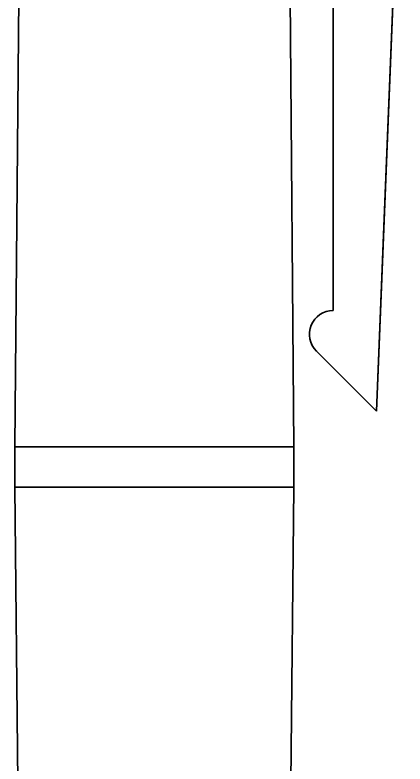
# Model space of a CAD drawing. Extents: x 377 to 822, y 181 to 641.
# Drawn here: x 591.8 to 608.26, y 567.02 to 598.61 of the extents above; entities that cross this region are included whole.
import ezdxf

# ---------------------------------------------------------------- set-up
doc = ezdxf.new("R2010")
doc.units = 0

msp = doc.modelspace()

# ---------------------------------------------------------------- linework, layer by layer
at = {"color": 7, "lineweight": 35}
for p, q in [((605.224, 586.14), (605.224, 611.027)), ((608.224, 611.027), (607.053, 581.901)), ((603.343, 606.977), (603.563, 580.401)), ((592.533, 503.751), (591.803, 578.701)), ((602.833, 503.751), (603.563, 578.701))]:
    msp.add_line(p, q, dxfattribs=at)
at = {"color": 7, "lineweight": 35, "ltscale": 0.473767}
msp.add_line((591.96, 599.351), (591.803, 580.401), dxfattribs=at)
at = {"color": 7, "lineweight": 35, "ltscale": 0.089636}
msp.add_line((604.516, 584.435), (607.053, 581.901), dxfattribs=at)
at = {"color": 7, "lineweight": 35, "ltscale": 0.147}
for p, q in [((591.803, 580.401), (597.683, 580.401)), ((591.803, 578.701), (597.683, 578.701)), ((597.683, 578.701), (603.563, 578.701))]:
    msp.add_line(p, q, dxfattribs=at)
at = {"color": 7, "lineweight": 35, "ltscale": 0.0425}
for p, q in [((591.803, 580.401), (591.803, 578.701)), ((603.563, 580.401), (603.563, 578.701))]:
    msp.add_line(p, q, dxfattribs=at)
at = {"color": 7, "lineweight": 35, "ltscale": 0.043056}
for p, q in [((591.803, 580.401), (593.525, 580.401)), ((601.841, 580.401), (603.563, 580.401)), ((601.841, 580.401), (603.563, 580.401))]:
    msp.add_line(p, q, dxfattribs=at)
at = {"color": 7, "lineweight": 35, "ltscale": 0.103944}
for p, q in [((593.525, 580.401), (597.683, 580.401)), ((597.683, 580.401), (601.841, 580.401)), ((601.841, 580.401), (597.683, 580.401))]:
    msp.add_line(p, q, dxfattribs=at)
at = {"color": 7, "lineweight": 35, "ltscale": 0.294}
msp.add_line((591.803, 578.701), (603.563, 578.701), dxfattribs=at)
at = {"color": 7, "lineweight": 35}
msp.add_lwpolyline([(607.419, 620.494), (607.669, 619.145), (607.875, 617.79), (608.007, 616.743), (608.113, 615.694), (608.222, 614.083), (608.257, 612.797), (608.242, 611.486), (608.215, 610.746), (607.93, 603.604), (607.354, 589.34), (607.053, 581.901)], dxfattribs=at)
msp.add_arc((605.222, 585.141), 0.999, 89.9257, 225.019, dxfattribs=at)

doc.saveas('drawing.dxf')
